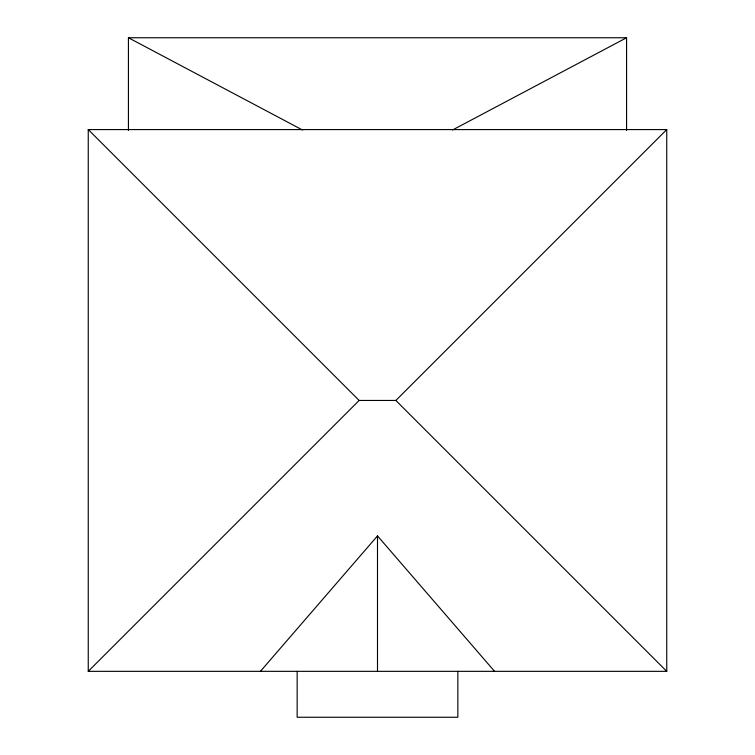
<?xml version="1.0" encoding="UTF-8"?>
<svg xmlns="http://www.w3.org/2000/svg" width="755" height="755" viewBox="0 0 755 755"><rect width="100%" height="100%" fill="white"/><g stroke="black" fill="none" stroke-linecap="round" stroke-linejoin="round"><path stroke-width="1.13" d="M260.428 671.337L377.5 535.899L494.572 671.337M88.25 671.337L359.135 400.452L395.865 400.452L666.75 129.577L666.75 671.337L88.25 671.337L88.25 129.577L666.75 129.577M452.538 129.983L626.574 37.75L626.574 130.379M128.425 130.379L128.425 37.75L626.574 37.75M128.425 37.75L302.462 129.983M395.865 400.452L666.75 671.337M88.25 129.577L359.135 400.452M457.851 671.337L457.851 717.25L297.149 717.25L297.149 671.337M377.5 535.899L377.5 671.337"/></g></svg>
